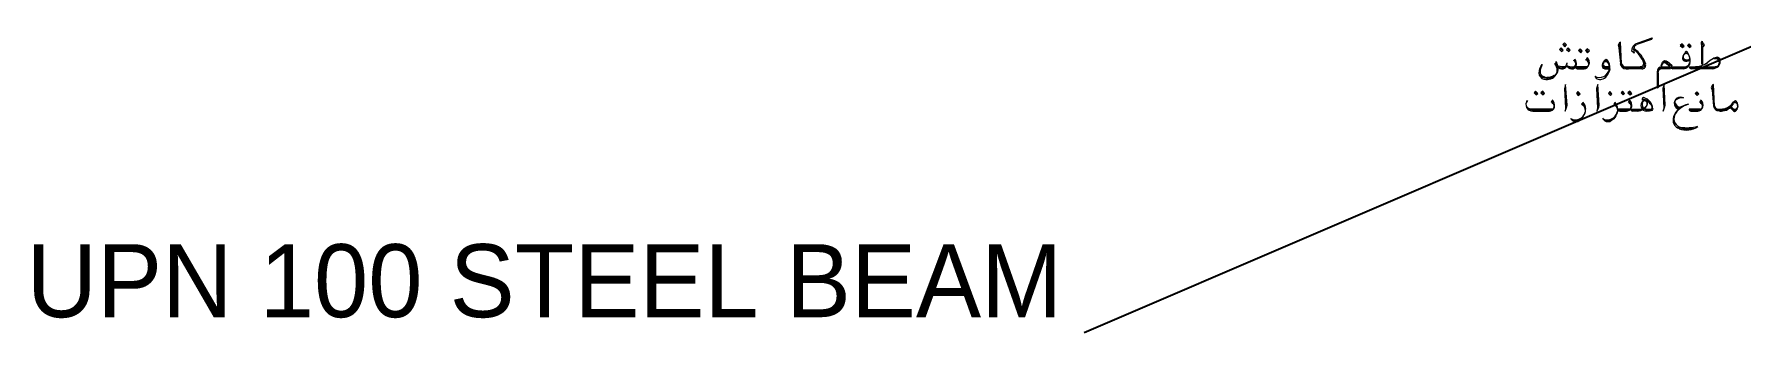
# Model space of a CAD drawing. Header units: millimetres. Extents: x -665 to 1024385, y -25305 to 3861.
# Drawn here: x 16240 to 17956, y -5430 to -5130 of the extents above; entities that cross this region are included whole.
import ezdxf

# ---------------------------------------------------------------- set-up
doc = ezdxf.new("R2010")
doc.units = ezdxf.units.MM
doc.layers.add('$1$PDF_0', color=7, linetype='Continuous')
doc.layers.add('Steel', color=7, linetype='Continuous')

msp = doc.modelspace()

# ---------------------------------------------------------------- linework, layer by layer
at = {"layer": '$1$PDF_0', "lineweight": 18}
for points in [[(17777.138, -5145.841), (17775.021, -5143.724), (17773.509, -5145.236), (17775.323, -5147.353)], [(17780.464, -5140.701), (17778.347, -5138.584), (17776.835, -5140.398), (17778.649, -5142.515)], [(17784.092, -5145.841), (17781.975, -5143.724), (17780.464, -5145.236), (17782.58, -5147.353)], [(17796.186, -5146.748), (17794.07, -5144.631), (17792.558, -5146.446), (17794.675, -5148.562)], [(17803.443, -5146.748), (17801.327, -5144.631), (17799.512, -5146.446), (17801.629, -5148.562)], [(17898.688, -5141.91), (17896.571, -5139.794), (17894.757, -5141.305), (17896.874, -5143.422)], [(17905.642, -5141.91), (17903.526, -5139.794), (17902.014, -5141.305), (17904.13, -5143.422)], [(17778.952, -5207.221), (17780.464, -5203.592), (17781.068, -5201.174), (17779.556, -5180.31), (17778.347, -5184.544), (17779.556, -5203.895)], [(17811.002, -5207.221), (17812.816, -5203.592), (17813.119, -5201.174), (17811.909, -5180.31), (17810.7, -5184.544), (17811.607, -5203.895)], [(17877.522, -5207.221), (17879.034, -5203.592), (17879.639, -5201.174), (17878.43, -5180.31), (17877.22, -5184.544), (17878.127, -5203.895)], [(17751.437, -5189.381), (17749.32, -5187.265), (17747.808, -5188.777), (17749.925, -5190.893)], [(17758.391, -5189.381), (17756.577, -5187.265), (17754.763, -5188.777), (17756.879, -5190.893)], [(17794.07, -5189.684), (17791.953, -5187.567), (17790.442, -5189.381), (17792.256, -5191.498)], [(17826.121, -5189.684), (17824.004, -5187.567), (17822.492, -5189.381), (17824.609, -5191.498)], [(17838.82, -5189.381), (17836.703, -5187.265), (17835.191, -5188.777), (17837.308, -5190.893)], [(17846.077, -5189.381), (17843.96, -5187.265), (17842.146, -5188.777), (17844.262, -5190.893)], [(17913.504, -5189.986), (17911.387, -5187.87), (17909.573, -5189.381), (17911.69, -5191.498)]]:
    msp.add_lwpolyline(points, close=True, dxfattribs=at)
for points in [[(17776.23, -5146.446), (17774.114, -5144.329)], [(17779.556, -5141.608), (17777.44, -5139.491)], [(17783.487, -5146.446), (17781.371, -5144.329)], [(17795.279, -5147.655), (17793.465, -5145.539)], [(17802.536, -5147.655), (17800.42, -5145.539)], [(17835.796, -5159.447), (17834.587, -5137.979), (17833.68, -5138.584), (17832.47, -5141.003), (17833.075, -5143.724), (17834.587, -5159.447)], [(17835.191, -5159.75), (17833.982, -5142.515), (17833.377, -5139.794)], [(17847.588, -5144.934), (17848.495, -5149.167), (17846.077, -5147.05)], [(17849.705, -5139.794), (17866.637, -5133.746), (17865.73, -5135.258), (17851.217, -5140.398)], [(17897.781, -5142.515), (17895.664, -5140.398)], [(17904.735, -5142.515), (17902.921, -5140.398)], [(17916.225, -5140.701), (17916.225, -5159.75), (17917.434, -5159.75), (17917.434, -5141.91), (17918.039, -5142.515), (17918.946, -5140.398)], [(17770.183, -5157.633), (17768.671, -5159.75)], [(17788.93, -5155.214), (17787.418, -5156.726)], [(17800.42, -5162.773), (17789.232, -5162.773)], [(17801.327, -5153.702), (17800.117, -5155.214)], [(17800.722, -5154.609), (17801.931, -5156.121), (17802.838, -5157.936)], [(17823.097, -5163.68), (17818.864, -5163.68), (17817.654, -5163.076), (17816.747, -5160.959)], [(17818.561, -5157.331), (17819.771, -5156.424), (17820.678, -5156.424), (17822.492, -5158.54)], [(17824.004, -5162.773), (17820.376, -5162.773)], [(17839.727, -5162.773), (17854.543, -5162.773)], [(17881.756, -5157.331), (17886.291, -5160.959), (17884.779, -5164.89), (17876.313, -5164.89)], [(17877.825, -5157.936), (17879.034, -5157.331), (17879.941, -5157.633), (17885.082, -5161.866)], [(17885.384, -5162.773), (17898.083, -5162.773)], [(17902.921, -5161.866), (17899.595, -5163.68), (17886.291, -5163.68)], [(17903.828, -5162.773), (17930.134, -5162.773)], [(17800.722, -5163.378), (17799.512, -5163.68), (17790.139, -5163.68)], [(17791.349, -5164.89), (17798.001, -5164.89)], [(17819.166, -5164.89), (17824.004, -5164.89)], [(17856.357, -5163.68), (17840.634, -5163.68)], [(17840.634, -5164.89), (17842.751, -5164.89)], [(17856.357, -5164.89), (17841.843, -5164.89)], [(17872.382, -5169.123), (17872.382, -5183.636), (17871.777, -5184.241), (17871.777, -5167.914)], [(17884.477, -5163.68), (17875.708, -5163.68), (17873.894, -5164.588), (17872.382, -5166.402)], [(17898.083, -5164.89), (17887.5, -5164.89)], [(17928.622, -5163.68), (17904.735, -5163.68)], [(17927.413, -5164.89), (17905.945, -5164.89)], [(17929.227, -5202.081), (17928.017, -5180.31), (17927.11, -5181.218), (17925.901, -5183.636), (17926.808, -5186.055), (17928.017, -5202.081)], [(17750.529, -5189.986), (17748.413, -5188.172)], [(17757.786, -5189.986), (17755.67, -5188.172)], [(17766.555, -5196.033), (17765.043, -5197.848)], [(17765.95, -5197.243), (17767.159, -5198.755), (17768.067, -5200.569)], [(17779.859, -5203.592), (17780.161, -5202.383), (17778.952, -5183.334)], [(17793.163, -5190.591), (17791.046, -5188.474)], [(17812.212, -5203.592), (17812.212, -5202.383), (17811.305, -5183.334)], [(17825.516, -5190.591), (17823.399, -5188.474)], [(17837.913, -5189.986), (17836.099, -5188.172)], [(17843.96, -5196.033), (17842.751, -5197.848)], [(17845.169, -5189.986), (17843.053, -5188.172)], [(17843.355, -5197.243), (17844.565, -5198.755), (17845.472, -5200.569)], [(17857.264, -5194.824), (17861.195, -5196.033), (17864.218, -5198.15)], [(17878.43, -5203.592), (17878.732, -5202.383), (17877.825, -5183.334)], [(17912.597, -5190.591), (17910.48, -5188.777)], [(17915.62, -5196.033), (17914.411, -5197.848)], [(17915.016, -5197.243), (17916.225, -5198.755), (17917.132, -5200.569)], [(17928.622, -5202.383), (17927.413, -5185.148), (17926.808, -5182.427)], [(17765.95, -5206.011), (17764.741, -5206.314), (17745.692, -5206.314), (17744.18, -5206.011), (17742.668, -5205.407)], [(17765.648, -5205.407), (17744.482, -5205.407)], [(17746.599, -5207.221), (17763.229, -5207.221)], [(17843.355, -5206.011), (17842.146, -5206.314), (17832.773, -5206.314)], [(17833.982, -5207.221), (17840.634, -5207.221)], [(17844.867, -5205.407), (17854.543, -5205.407)], [(17856.659, -5205.407), (17854.24, -5206.314), (17846.077, -5206.314)], [(17852.124, -5207.221), (17846.984, -5207.221)], [(17857.264, -5204.5), (17856.357, -5202.685)], [(17866.637, -5205.407), (17865.125, -5206.314), (17860.59, -5206.314), (17858.473, -5205.407)], [(17861.497, -5205.407), (17864.823, -5205.407)], [(17914.713, -5205.407), (17903.526, -5205.407)], [(17915.016, -5206.011), (17913.806, -5206.314), (17904.433, -5206.314)], [(17905.642, -5207.221), (17912.294, -5207.221)], [(17933.157, -5205.407), (17937.088, -5205.407)], [(17934.367, -5207.221), (17936.181, -5207.221)], [(17947.973, -5199.964), (17944.043, -5204.5)], [(17948.578, -5207.221), (17944.647, -5203.29)], [(17945.554, -5203.29), (17948.578, -5206.011), (17949.485, -5206.616), (17950.695, -5206.011), (17952.206, -5204.5)], [(17952.509, -5200.569), (17951.299, -5198.755), (17950.09, -5198.15), (17948.276, -5199.359)]]:
    msp.add_lwpolyline(points, dxfattribs=at)
for points in [[(17854.471, -5162.464, 0.41725407), (17858.125, -5159.213, 0.15748651), (17847.318, -5144.666)], [(17752.954, -5169.045, -0.18110539), (17755.955, -5160.541, 0.11021726), (17753.866, -5167.476, 0.21257862), (17754.901, -5170.372)], [(17768.34, -5171.37, 0.26770238), (17771.089, -5166.419, 0.16534837), (17768.595, -5159.352)], [(17770.202, -5161.163, 0.67714591), (17780.582, -5161.579, 0.27558448), (17785.364, -5164.876, 0.40157223), (17790.11, -5161.016)], [(17770.443, -5161.017, 0.10236354), (17777.651, -5162.47, 0.28347809), (17780.395, -5160.735, 0.07863973), (17781.007, -5158.695)], [(17780.769, -5161.283, 0.15747367), (17786.898, -5162.765, 0.86611539), (17787.331, -5156.495)], [(17800.267, -5162.471, 0.53548612), (17802.652, -5158.822, 0.12595079), (17799.752, -5155.093)], [(17808.711, -5172.113, 0.51969524), (17823.507, -5164.804, 0.31492829), (17820.847, -5157.845)], [(17819.199, -5155.598, 0.17324239), (17816.267, -5160.834, 0.4881371), (17818.908, -5164.585)], [(17877.22, -5159.145), (17875.406, -5161.564), (17876.918, -5157.936, -0.51186379), (17881.581, -5157.329)], [(17876.615, -5162.773), (17884.477, -5162.773), (17879.639, -5158.843, 0.3544211), (17877.109, -5159.203)], [(17903.468, -5151.176, 0.6063276), (17897.838, -5151.176, 0.38592407), (17898.922, -5155.305)], [(17904.648, -5158.117, 0.20473629), (17901.537, -5147.679, 0.43299412), (17899.563, -5147.898)], [(17934.937, -5155.805, 0.47244666), (17930.691, -5153.296, 0.09446494), (17922.395, -5158.066)], [(17753.903, -5170.344, 0.23621891), (17760.165, -5174.262, 0.15747958), (17768.248, -5171.775)], [(17762.943, -5207.219, 0.35432667), (17768.225, -5203.157, 0.24409499), (17766.137, -5196.079)], [(17891.761, -5194, 0.31495142), (17888.851, -5200.86, 0.3621915), (17894.108, -5205.103)], [(17891.622, -5193.872, -0.30708343), (17897.864, -5194.027, 0.20470465), (17890.614, -5195.891)], [(17950.253, -5207.099, 0.45670162), (17950.895, -5197.333, 0.46473752), (17948.824, -5197.521)], [(17765.495, -5205.104, 0.53548612), (17767.88, -5201.455, 0.12595079), (17764.98, -5197.726)], [(17796.791, -5198.755), (17795.582, -5200.266, -0.33858744), (17799.019, -5208.101)], [(17843.053, -5205.407), (17831.865, -5205.407, -0.26773869), (17825.039, -5216.965)], [(17829.144, -5198.755), (17827.935, -5200.266, -0.33858744), (17831.372, -5208.101)], [(17842.901, -5205.104, 0.53548612), (17845.285, -5201.455, 0.12595079), (17842.385, -5197.726)], [(17867.219, -5204.427, -0.38583965), (17863.916, -5207.221), (17861.195, -5207.221)], [(17914.561, -5205.104, 0.53548612), (17916.946, -5201.455, 0.12595079), (17914.046, -5197.726)], [(17944.043, -5203.29), (17941.624, -5205.407), (17938.902, -5206.314), (17934.367, -5206.314, -0.34648821), (17928.324, -5202.293)], [(17944.132, -5204.312, -0.21256689), (17937.391, -5207.221), (17935.274, -5207.221)]]:
    msp.add_lwpolyline(points, format="xyb", dxfattribs=at)
for centre, radius, start, end in [((17856.508, -5147.806), 10.734, 131.818581, 176.363478), ((17852.879, -5145.085), 4.989, 114.480482, 172.752627), ((17833.226, -5168.064), 27.968, 16.704108, 57.766179), ((17918.19, -5139.038), 2.57, 125.45744, 214.526044), ((17919.098, -5138.433), 2.873, 172.341905, 247.149088), ((17919.399, -5137.526), 2.569, 168.381182, 258.98567), ((17760.659, -5164.134), 11.339, 255.646426, 35.7367), ((17760.66, -5165.343), 10.733, 355.411188, 36.477075), ((17775.777, -5157.18), 6.501, 233.442738, 303.371366), ((17774.865, -5159.296), 6.203, 343.55445, 6.915975), ((17785.452, -5158.994), 4.988, 232.414436, 327.59056), ((17783.639, -5160.506), 6.803, 20.7816, 44.161749), ((17781.522, -5159.901), 8.919, 353.038951, 34.101361), ((17791.196, -5162.622), 1.964, 179.690553, 270.309447), ((17797.849, -5159.296), 5.292, 268.545502, 346.587878), ((17795.43, -5158.994), 8.013, 348.953469, 43.822964), ((17819.922, -5159.901), 2.57, 126.05757, 276.673314), ((17819.62, -5160.203), 2.57, 67.327691, 122.206881), ((17820.224, -5156.878), 1.361, 46.254429, 133.745571), ((17812.667, -5163.227), 11.337, 352.812372, 40.827856), ((17840.18, -5158.691), 5.896, 186.108406, 272.066302), ((17840.482, -5157.785), 5.896, 198.548463, 274.990855), ((17840.18, -5157.784), 4.989, 198.093756, 274.526109), ((17841.691, -5162.622), 1.964, 179.690553, 270.309447), ((17855.601, -5160.204), 3.477, 277.753804, 23.290107), ((17856.205, -5161.11), 3.78, 270.042868, 17.021568), ((17876.767, -5167.763), 5.292, 92.412247, 179.927671), ((17887.348, -5162.622), 1.964, 179.690553, 270.309447), ((17899.141, -5154.156), 2.268, 170.202434, 253.018624), ((17907.91, -5155.668), 11.036, 136.415502, 170.451997), ((17900.956, -5151.434), 4.687, 224.452065, 311.966444), ((17897.629, -5157.482), 7.106, 272.594288, 353.822003), ((17898.537, -5156.576), 6.198, 266.817707, 5.005144), ((17900.653, -5149.319), 7.71, 252.766668, 299.049929), ((17901.258, -5151.737), 4.082, 236.550549, 320.944658), ((17900.653, -5150.226), 1.664, 20.870184, 150.975368), ((17887.351, -5157.179), 17.384, 4.157943, 20.375507), ((17905.792, -5162.622), 1.964, 179.690553, 270.309447), ((17909.12, -5141.458), 21.315, 272.547742, 308.349254), ((17910.329, -5143.271), 19.199, 269.450426, 312.259811), ((17932.402, -5167.763), 13.758, 105.583986, 132.527322), ((17927.261, -5156.877), 7.71, 269.451086, 9.122392), ((17927.866, -5156.273), 7.407, 273.184125, 303.682961), ((17929.982, -5158.692), 4.082, 12.96812, 105.110331), ((17930.89, -5157.482), 3.477, 48.049656, 113.02265), ((17929.983, -5158.39), 4.081, 269.615532, 10.779779), ((17929.68, -5157.784), 4.687, 343.676805, 41.929371), ((17759.449, -5168.67), 6.803, 182.058765, 255.257517), ((17761.264, -5164.436), 8.921, 223.693879, 266.492273), ((17761.264, -5159.6), 13.454, 266.653361, 300.692489), ((17814.177, -5169.576), 5.896, 204.406018, 299.588892), ((17810.246, -5162.622), 14.06, 299.768681, 351.216612), ((17876.767, -5169.275), 4.687, 99.649567, 176.073555), ((17744.935, -5199.813), 5.291, 139.72409, 261.981691), ((17746.145, -5200.72), 6.501, 140.868004, 272.267113), ((17838.064, -5201.627), 8.013, 348.953469, 43.822964), ((17861.044, -5201.325), 5.897, 129.701519, 268.575124), ((17856.508, -5206.465), 10.432, 23.001147, 91.283939), ((17858.02, -5195.278), 1.663, 68.224866, 195.75439), ((17858.927, -5199.511), 2.57, 350.657862, 161.262085), ((17858.927, -5199.511), 2.873, 337.996084, 124.026601), ((17855.903, -5204.651), 11.036, 0.57736, 77.013302), ((17892.49, -5198.301), 3.175, 130.164071, 203.350697), ((17909.724, -5201.627), 8.013, 348.953469, 43.822964), ((17935.727, -5190.439), 14.665, 275.169844, 331.737332), ((17789.383, -5205.86), 10.13, 241.117333, 346.658038), ((17789.988, -5211.907), 5.896, 204.406018, 299.588892), ((17787.568, -5204.345), 12.854, 291.528444, 311.325484), ((17786.058, -5205.256), 13.455, 299.513519, 359.468504), ((17791.5, -5205.86), 8.012, 10.799203, 51.862075), ((17789.987, -5205.256), 9.828, 359.243422, 45.519045), ((17821.434, -5205.86), 10.13, 241.117333, 346.658038), ((17822.039, -5211.907), 5.896, 204.406018, 299.588892), ((17819.618, -5204.345), 12.854, 291.528444, 311.325484), ((17823.551, -5205.86), 8.012, 10.799203, 51.862075), ((17822.038, -5205.256), 9.828, 359.243422, 45.519045), ((17833.83, -5205.256), 1.964, 179.690553, 270.309447), ((17840.483, -5201.929), 5.292, 268.545502, 346.587878), ((17846.831, -5205.256), 1.964, 179.690553, 270.309447), ((17851.368, -5195.579), 11.641, 272.87384, 334.505489), ((17854.694, -5197.697), 7.408, 269.724161, 342.928375), ((17861.043, -5200.418), 4.686, 158.844128, 274.304629), ((17864.671, -5203.138), 1.967, 272.546447, 27.976679), ((17896.724, -5216.141), 9.223, 159.661218, 250.269387), ((17906.398, -5219.769), 19.805, 99.909296, 159.856755), ((17897.328, -5214.931), 8.921, 157.518385, 257.184263), ((17908.515, -5221.886), 22.224, 104.447795, 152.456754), ((17894.606, -5198.604), 5.594, 190.743261, 268.787777), ((17895.514, -5196.789), 6.502, 206.299654, 276.21852), ((17905.49, -5205.256), 1.964, 179.690553, 270.309447), ((17912.143, -5201.929), 5.292, 268.545502, 346.587878), ((17933.913, -5201.022), 5.896, 186.108406, 272.066302), ((17933.611, -5200.418), 4.989, 198.093756, 274.526109), ((17935.122, -5205.256), 1.964, 179.690553, 270.309447), ((17949.938, -5201.325), 4.082, 185.9734, 264.0266), ((17949.636, -5201.627), 2.872, 11.221956, 133.47208), ((17949.334, -5206.163), 1.36, 219.123005, 308.196612), ((17949.637, -5202.232), 2.872, 268.686521, 18.540836), ((17789.988, -5210.092), 6.804, 240.899812, 290.626951), ((17822.039, -5210.092), 6.804, 240.899812, 290.626951), ((17901.258, -5200.419), 24.642, 247.483078, 286.793781), ((17900.653, -5205.558), 20.712, 250.076456, 304.947042), ((17901.258, -5181.367), 42.484, 261.761078, 285.138852)]:
    msp.add_arc(centre, radius, start, end, dxfattribs=at)
at = {"layer": 'Steel'}
msp.add_line((17995.71, -5129.908), (17295.71, -5429.908), dxfattribs=at)

# ---------------------------------------------------------------- texts
at = {"layer": 'Steel', "insert": (17273.71, -5415.241), "char_height": 73.33333, "attachment_point": 9}
msp.add_mtext('UPN 100 STEEL BEAM', dxfattribs=at)

doc.saveas('drawing.dxf')
